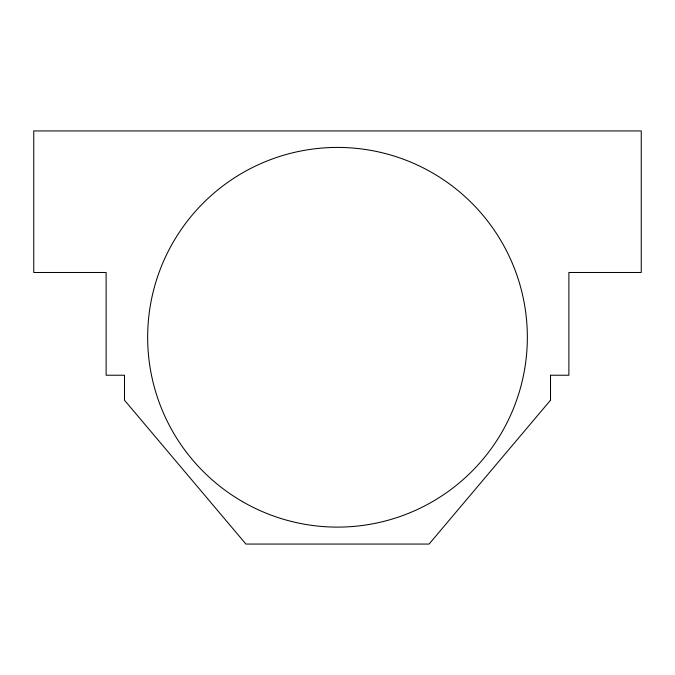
<?xml version="1.0" encoding="UTF-8"?>
<svg xmlns="http://www.w3.org/2000/svg" width="675" height="675" viewBox="0 0 675 675"><rect width="100%" height="100%" fill="white"/><g stroke="black" fill="none" stroke-linecap="round" stroke-linejoin="round"><path stroke-width="1.01" d="M550.505 400.216L550.505 375.233L568.882 375.233L568.882 272.489L641.25 272.489L641.25 130.942L33.75 130.942L33.75 272.489L106.118 272.489L106.118 375.233L124.495 375.233L124.495 400.216L245.919 544.058L429.081 544.058L550.505 400.216L550.505 375.233M242.578 501.677A189.844 189.844 0 0 0 527.344 337.264A189.844 189.844 0 0 0 242.578 172.859A189.844 189.844 0 0 0 242.578 501.677"/></g></svg>
